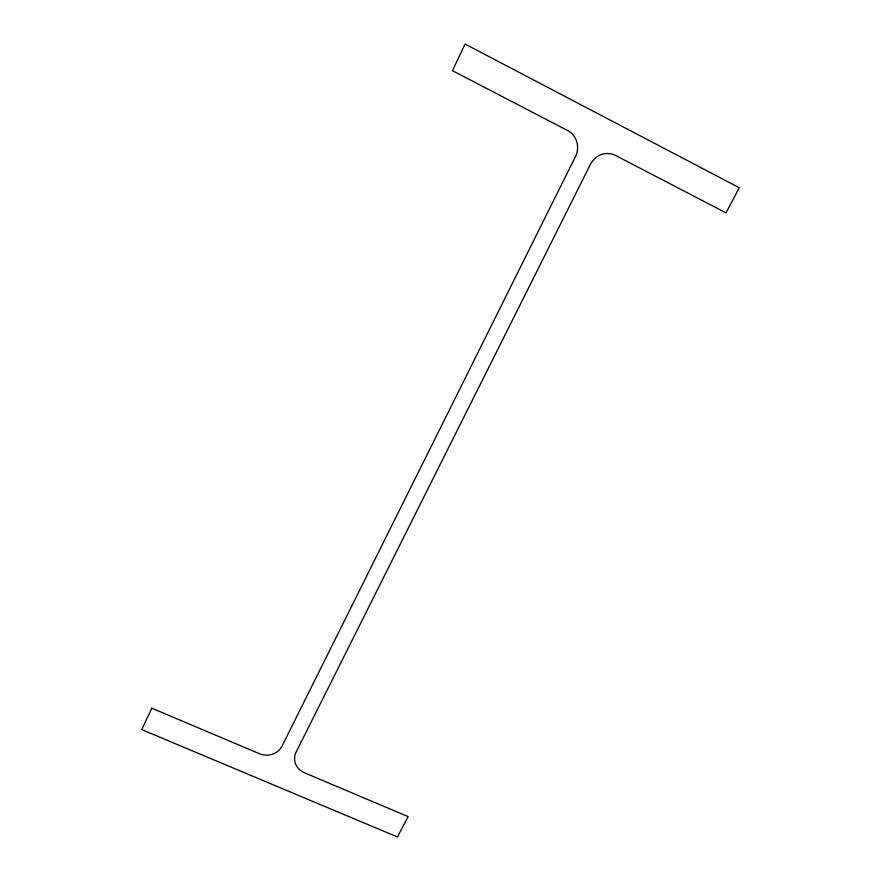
<?xml version="1.0" encoding="UTF-8"?>
<svg xmlns="http://www.w3.org/2000/svg" width="881" height="881" viewBox="0 0 881 881"><rect width="100%" height="100%" fill="white"/><g stroke="black" fill="none" stroke-linecap="round" stroke-linejoin="round"><path stroke-width="1.32" d="M151.807 708.192L141.72 729.589L397.43 836.95L408.145 816.61L304.419 772.747A16.959 15.594 -0.4 0 1 296.115 752.077L590.479 164.273A19.305 18.402 -69.1 0 1 615.577 155.463L726.043 212.872L739.28 187.73L465.047 44.05L452.471 70.7L567.606 130.531A19.459 18.6 -75 0 1 575.502 156.532L282.041 746.097A17.091 15.737 2.7 0 1 259.466 753.729L151.807 708.192"/></g></svg>
